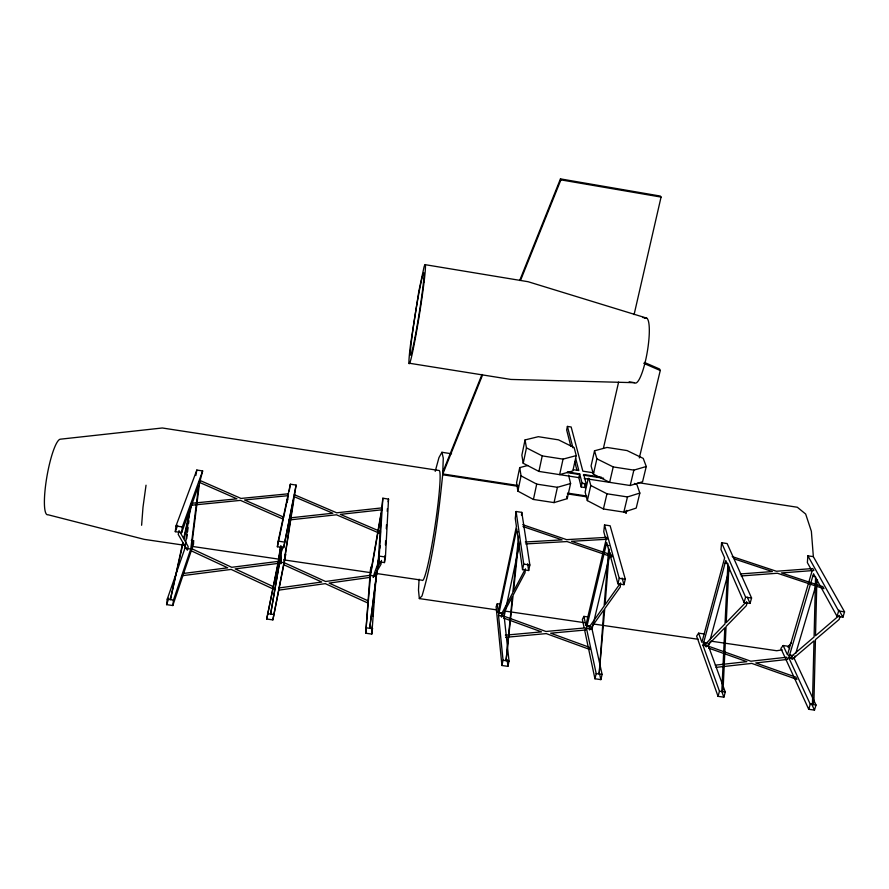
<?xml version="1.0" encoding="UTF-8"?>
<svg xmlns="http://www.w3.org/2000/svg" width="889" height="889" viewBox="0 0 889 889"><rect width="100%" height="100%" fill="white"/><g stroke="black" fill="none" stroke-linecap="round" stroke-linejoin="round"><path stroke-width="1.33" d="M191.302 540.345L193.591 540.679L193.535 544.079L172.81 605.531L166.587 604.642L167.232 599.186L184.968 548.18L189.946 507.563M816.88 579.484L815.524 635.735L839.216 615.432L839.961 616.766L839.149 619.444L815.435 639.624L813.924 702.066L813.146 704.621L812.468 703.166L813.991 640.847L792.132 659.449L791.521 658.138L792.243 655.693L814.091 636.969L815.557 576.728L812.779 576.305M728.924 566.249L726.246 622.6L745.538 602.642M379.247 558.614L376.147 576.261L371.791 634.079L365.701 633.212L370.48 575.427L381.348 512.964L378.247 561.659L384.448 562.581L384.826 555.814M385.415 544.979L385.637 540.912M386.293 528.722L386.515 524.666M387.248 511.364L387.393 508.608M384.448 562.581L385.437 557.025L388.537 499.085L382.848 498.218L381.503 510.497L370.669 572.772L371.102 566.838L370.369 570.105L365.701 633.212M419.086 579.217L418.486 590.118L419.341 598.586L496.306 609.821M381.47 560.403L380.981 564.337L377.069 570.96L369.702 628.301L376.803 571.405L373.224 577.45C375.08 569.138 380.148 561.815 379.192 552.536M378.247 561.659L379.225 556.103L382.848 498.218M371.791 634.079L372.324 625.845M372.958 616.233L373.324 610.743M373.869 602.498L374.136 598.386M374.68 590.14L375.047 584.651M808.723 709.289L810.268 704.21L788.799 657.738L813.524 573.749L837.016 616.333L842.916 617.21L844.55 611.854L813.357 556.658L807.879 555.825L807.368 562.581L812.057 571.082L787.454 654.826L783.153 645.525L780.886 648.437L808.723 709.289L814.48 710.111L816.024 705.033L794.244 658.538L795.022 655.904M141.618 525.266L142.996 507.197L146.029 485.205M608.732 548.335L604.131 606.087L589.84 626.189L589.251 628.679L589.529 629.957L603.82 609.976L599.153 674.018L604.764 608.665L620.278 586.973L620.589 582.94M609.443 549.646L605.076 604.764L619.811 584.029M723.424 686.941L725.291 692.053L723.857 697.176L718.045 696.343L719.468 691.22L702.943 645.236L725.78 560.514L744.104 602.531L750.06 603.42L751.572 598.019L727.124 543.557L721.59 542.723L720.979 549.502L724.635 557.881L701.899 642.347L698.598 633.157L704.021 633.957M518.665 536.178L512.809 592.652L501.863 613.366L501.329 615.877L501.463 617.133L512.397 596.552L506.041 660.694L513.12 595.197L525.01 572.838L525.41 568.793M518.676 541.601L513.531 591.296L524.788 569.982M610.187 552.78L592.041 629.09L602.109 674.44L600.842 679.618L594.941 678.774L596.197 673.584L586.462 628.279L606.709 542.546L617.922 583.784L623.967 584.684L625.3 579.217L610.132 525.788L604.52 524.932L603.775 531.744L606.009 539.967L585.851 625.434L590.307 626.078M172.81 605.531L173.466 600.086L190.768 549.024L198.658 485.45L181.645 532.611L175.289 531.678L175.966 526.01L196.836 470.048L202.648 470.926L199.514 483.06L191.635 546.446L193.591 540.679M181.645 532.611L182.323 526.944L202.648 470.926M186.712 538.701L187.223 534.567M187.557 531.811L188.068 527.677M188.568 523.543L188.913 520.776M519.665 543.357L504.152 616.288L509.03 661.116L507.897 666.35L501.929 665.505L503.052 660.26L498.518 615.466L516.776 528.977L522.543 569.616L528.666 570.527L529.855 565.015L521.787 512.375L516.109 511.508L515.264 518.331L516.409 526.432L498.229 612.654L501.596 613.143M521.443 515.098L521.787 512.375M379.714 548.424L380.059 545.679M379.114 554.792L377.547 567.171L380.814 561.537M272.867 619.889L283.958 562.715L293.403 499.718L283.647 547.691L277.368 546.757L278.201 541.145L290.347 484.205L296.093 485.083L284.48 560.092L285.636 554.247L285.225 557.57L272.867 619.889L266.711 619.011L278.224 561.87L280.457 546.802M388.137 501.796L388.537 499.085M287.158 501.574L287.569 498.84L283.602 517.476M287.269 501.885L288.08 496.418M283.647 547.691L296.093 485.083M289.236 491.006L290.347 484.205M282.08 547.602L281.146 552.958L280.924 546.768M282.324 546.791L281.168 553.458L281.113 562.293L280.791 563.882L280.513 557.236L270.612 614.055L280.491 556.747L280.191 549.469M377.514 566.838L378.458 561.426M195.858 475.504L196.836 470.048M279.49 555.747L278.768 559.259L280.88 545.535M266.711 619.011L273.145 587.873M273.712 585.162L277.901 564.859M576.228 455.613L563.048 459.124L559.648 474.615L572.816 470.959L576.228 455.613L574.15 447.6L558.492 439.844L538.334 436.688L525.032 439.933L521.865 455.179L523.221 463.28L538.912 471.414L578.828 477.626L581.217 486.994L585.329 487.628L586.184 483.816L583.729 474.493L601.431 477.237M527.699 465.514L519.721 467.614L516.587 482.671L517.865 491.117L533.422 499.451L554.058 502.607L567.215 498.662L570.594 483.516L568.593 475.171M523.221 463.28L526.455 447.856L525.032 439.933M517.865 491.117L521.054 475.882L519.721 467.614M277.368 546.757L283.035 520.132M538.912 471.414L542.223 455.89L526.455 447.856M533.422 499.451L536.7 484.116L521.054 475.882M522.543 569.616L523.732 564.104L516.109 511.508M593.685 472.848L582.851 471.17L571.16 426.998L567.415 426.409L566.649 429.92L570.771 446.056M554.058 502.607L557.414 487.305L570.594 483.516M191.057 505.163L183.667 538.59L179.745 531.644M192.224 501.796L183.967 539.134L188.146 546.546L187.89 548.602L187.346 550.169L183.134 542.901L170.377 599.642L182.823 542.368L178.222 534.411L179.1 530.489M578.828 477.626L579.672 473.87L567.349 471.959M581.217 486.994L582.073 483.183L579.672 473.87M588.251 478.404L585.14 492.095L587.34 500.607L603.42 508.986L623.845 512.108L636.202 508.097L639.836 493.062L636.913 484.638L634.457 483.416M594.53 450.779L591.085 465.925L593.385 474.137L609.632 482.338L613.221 466.925L596.886 458.824L594.53 450.779L607.054 447.445L627.045 450.567L643.236 458.391L646.259 466.514L642.569 481.76L630.201 485.516L584.24 478.46M587.34 500.607L590.796 485.505L588.851 478.36M593.385 474.137L596.886 458.824M603.42 448.278L618.6 382.126M634.09 314.595L661.06 197.08L660.327 196.058L560.459 178.889L519.687 280.524M603.42 508.986L606.965 493.784L590.796 485.505M623.845 512.108L627.467 496.94L639.836 493.062M630.201 485.516L633.868 470.125L646.259 466.514M623.7 511.886L626.123 513.042L626.767 510.353M639.324 457.913L660.26 370.502L659.549 368.991L644.403 362.423M617.922 583.784L619.244 578.317L604.52 524.932M725.091 563.093L727.902 563.515L725.024 623.867L706.355 643.169L705.688 645.636L706.166 646.925L724.835 627.756L721.857 690.186L722.379 691.642L723.101 689.064L726.069 626.489L746.327 605.676L747.082 602.975L746.504 601.653M435.221 471.337L438.966 457.557L441.933 452.279L451.545 453.768M722.479 684.386L708.444 646.036L709.522 642.069M710.244 639.424L729.613 567.982M744.104 602.531L745.604 597.13L721.59 542.723M795.799 653.282L815.602 586.396M816.38 583.773L817.547 579.839M837.016 616.333L838.649 610.976L807.879 555.825M166.587 604.642L168.843 598.108M175.289 531.678L177.656 525.31M499.54 604.031L497.318 603.709L496.106 606.82L501.929 665.505M482.005 374.436L442.766 472.203L442.678 474.748C438.488 515.509 433.643 556.603 421.997 595.997L419.341 598.586M482.527 375.069L442.833 473.959L518.231 485.527M520.676 280.035L560.892 179.867L560.459 178.889M588.029 616.977L583.906 616.377L582.362 619.422L584.084 627.523M698.598 633.157L696.632 636.124L718.045 696.343M787.91 647.103L791.254 642.869M782.131 649.87L776.675 650.737L710.7 641.113M279.079 587.951L321.751 582.028L283.691 564.693M278.635 590.163L325.285 583.64L368.179 603.164L368.346 600.931L329.119 583.095L370.08 577.372L370.235 575.294L325.585 581.495L284.091 562.637M715.278 665.15L746.849 661.66L708.766 648.159M716.078 667.372L751.761 663.394L796.922 679.396L795.888 677.151L755.761 662.95L787.721 659.382L786.732 657.249L750.861 661.216L708.022 646.059M289.547 517.943L332.83 513.231L293.903 496.551M289.136 519.976L336.442 514.787L380.336 533.6L380.459 531.533L340.32 514.364L381.837 509.808L381.948 507.886L336.709 512.809L294.281 494.662M505.619 637.335L546.268 633.601L589.874 649.503L589.407 647.303L550.658 633.201L585.718 629.99L585.273 627.912L545.924 631.479L503.318 615.966M505.385 635.168L541.534 631.879L503.541 618.033M740.259 573.961L772.363 571.56L734.414 558.959M741.159 575.972L777.419 573.238L823.992 588.707L822.858 586.662L781.475 572.938L813.88 570.482L812.802 568.538L776.419 571.26L732.236 556.592M525.343 541.979L562.137 539.89L522.999 526.544M525.643 543.935L567.015 541.557L611.965 556.892L611.421 554.903L571.483 541.301L607.131 539.256L606.62 537.367L566.604 539.645L522.71 524.688M644.947 318.34A33.004 6.668 -80.4 0 1 647.514 350.488A33.004 6.668 -80.4 0 1 634.479 382.692L510.853 379.436L409.04 363.19M503.052 660.26L509.03 661.116M596.197 673.584L602.109 674.44M719.468 691.22L725.291 692.053M810.268 704.21L816.024 705.033M167.232 599.186L173.466 600.086M267.511 613.61L273.679 614.499M366.635 627.867L372.735 628.734M783.153 645.525L788.521 646.314L789.61 648.637M504.552 611.021L584.262 622.656M593.885 624.056L698.332 639.302M703.277 642.547L707.388 643.147M788.81 655.026L792.877 655.615M499.04 612.954L501.863 613.366M587.051 625.778L589.84 626.189M703.599 642.769L706.355 643.169M789.521 655.293L792.243 655.693M498.518 615.466L504.152 616.288M586.462 628.279L592.041 629.09M702.943 645.236L708.444 646.036M788.799 657.738L794.244 658.538M175.966 526.01L182.323 526.944M278.201 541.145L284.48 542.079M379.225 556.103L385.437 557.025M185.29 545.402L144.207 539.356L48.006 514.753A38.371 7.112 -80 0 1 46.695 477.871A38.371 7.112 -80 0 1 60.508 439.177L162.309 427.987L439.122 470.503A55.618 4.267 -81.4 0 1 434.632 528.633A55.618 4.267 -81.4 0 1 422.175 580.228L376.992 573.583M192.135 546.402L278.401 559.092M283.88 559.892L370.146 572.583M184.968 548.18L190.768 549.024M278.224 561.87L283.958 562.715M370.48 575.427L376.147 576.261M523.732 564.104L529.855 565.015M619.244 578.317L625.3 579.217M745.604 597.13L751.572 598.019M838.649 610.976L844.55 611.854M516.22 531.611L518.143 531.9M606.098 545.157L608.943 545.59M567.593 493.095L586.784 496.04M518.065 486.316L442.678 474.748L443.278 458.102L441.933 452.279M567.415 493.884L586.607 496.829M573.361 469.703L578.817 470.548L575.705 458.513M638.158 482.638L797.333 507.252L805.667 514.042L811.368 531.3L813.357 556.658M567.093 472.604L577.972 474.293M583.351 475.126L603.664 478.26M582.073 483.183L586.184 483.816M606.965 493.784L627.467 496.94M536.7 484.116L557.414 487.305M542.223 455.89L563.048 459.124M613.221 466.925L633.868 470.125M629.145 381.837L634.479 382.692M642.725 317.484L646.748 318.14L528.088 281.713L425.264 264.689M560.892 179.867L661.06 197.08M643.792 363.357L660.26 370.502M838.949 610.098L842.916 617.21M789.11 655.426L790.265 657.916M811.59 703.899L814.48 710.111M747.316 597.23L750.06 603.42M703.899 642.047L705.288 645.892M721.535 690.764L723.857 697.176M625.534 511.175L626.123 513.042M622.111 578.028L623.967 584.684M584.273 483.605L585.329 487.628M567.415 426.409L572.938 447.812M574.883 462.191L576.939 470.259M566.66 496.24L567.215 498.662M589.029 625.623L589.618 628.323M599.364 672.873L600.842 679.618M583.906 616.377L585.851 625.434M584.651 630.223L594.941 678.774M527.644 563.748L528.666 570.527M507.163 659.527L507.897 666.35M497.318 603.709L498.229 612.654M424.075 282.002L424.053 282.146A50.184 2.256 -80.9 0 1 410.096 362.09A49.862 2.234 -80.9 0 1 410.518 344.654L418.841 291.248L424.02 267.078A49.873 2.234 -80.9 0 1 424.075 282.002M273.256 586.618L272.801 588.818L231.162 569.416L182.312 575.683L183.045 573.505L227.728 567.815L190.779 550.602L191.468 548.58L231.74 567.304L278.479 561.359L278.057 563.415L235.163 568.904L273.256 586.618M283.513 517.042L283.08 519.076L240.475 500.385L190.846 505.296L191.568 503.296L236.963 498.84L199.18 482.26L199.847 480.404L241.03 498.44L288.469 493.784L288.069 495.673L244.542 499.974L283.513 517.042M415.007 337.453A41.816 1.878 -80.9 0 0 423.897 272.979A41.816 1.878 -80.9 0 0 412.607 332.008A41.816 1.878 -80.9 0 0 415.007 337.453"/></g></svg>
